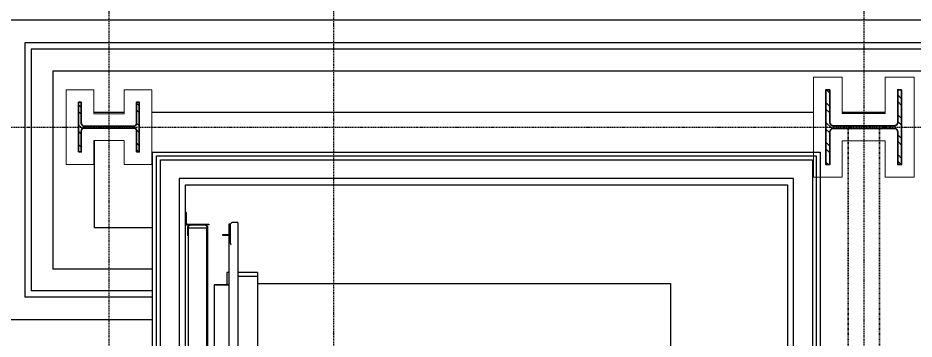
# Model space of a CAD drawing. Header units: inches. Extents: x -24247 to 247, y -491 to 2341.
# Drawn here: x -1819.6 to -1675.9, y 571 to 622.5 of the extents above; entities that cross this region are included whole.
import ezdxf

# ---------------------------------------------------------------- set-up
doc = ezdxf.new("R2010")
doc.units = ezdxf.units.IN
doc.header["$LTSCALE"] = 0.3
doc.header["$MEASUREMENT"] = 0
doc.linetypes.add('CENTER2', pattern=[1.125, 0.75, -0.125, 0.125, -0.125])
doc.linetypes.add('HIDDEN2', pattern=[0.1875, 0.125, -0.0625])
for name, color, linetype, lineweight in [('A-Detl-Hatch', 1, 'Continuous', 18), ('A-Detl-Wide', 2, 'Continuous', 35), ('S-Detl-Hatch', 1, 'Continuous', 18), ('S-Detl-Wide', 3, 'Continuous', 35)]:
    doc.layers.add(name, color=color, linetype=linetype, lineweight=lineweight)
for name, color, linetype in [('A-Flor-Evtr', 7, 'Continuous'), ('A-Grid(SmallScale)', 11, 'CENTER2'), ('A-Wall-Full', 7, 'Continuous'), ('A-Wall-Hatch', 15, 'Continuous'), ('A-Wall-Hatch Interior', 15, 'Continuous'), ('S-Wall-CMU', 7, 'Continuous')]:
    doc.layers.add(name, color=color, linetype=linetype)

# ---------------------------------------------------------------- blocks, each defined once
blk = doc.blocks.new('*U19')
at = {"layer": 'A-Detl-Hatch'}
h = blk.add_hatch(dxfattribs=at)
h.set_pattern_fill('ANSI32', color=256, scale=6, style=0)
h.set_pattern_definition([(45, (0, -4.865), (-1.591, 1.591), []), (45, (1.0607, -4.865), (-1.591, 1.591), [])])
edge = h.paths.add_edge_path()
edge.add_line((3.98, -9.73), (3.98, -9.295))
edge.add_line((3.98, -9.295), (0.645, -9.295))
edge.add_arc((0.645, -8.795), 0.5, 180, 270, ccw=False)
edge.add_line((0.145, -8.795), (0.145, -0.935))
edge.add_arc((0.645, -0.935), 0.5, 90, 180, ccw=False)
edge.add_line((0.645, -0.435), (3.98, -0.435))
edge.add_line((3.98, -0.435), (3.98, 0))
edge.add_line((3.98, 0), (-3.98, 0))
edge.add_line((-3.98, 0), (-3.98, -0.435))
edge.add_line((-3.98, -0.435), (-0.645, -0.435))
edge.add_arc((-0.645, -0.935), 0.5, 0, 90, ccw=False)
edge.add_line((-0.145, -0.935), (-0.145, -8.795))
edge.add_arc((-0.645, -8.795), 0.5, -90, 0, ccw=False)
edge.add_line((-0.645, -9.295), (-3.98, -9.295))
edge.add_line((-3.98, -9.295), (-3.98, -9.73))
edge.add_line((-3.98, -9.73), (3.98, -9.73))
at = {"color": 0, "linetype": 'ByBlock'}
blk.add_lwpolyline([(3.98, -9.73), (3.98, -9.295), (0.645, -9.295, -0.4142136), (0.145, -8.795), (0.145, -0.935, -0.4142136), (0.645, -0.435), (3.98, -0.435), (3.98, 0), (-3.98, 0), (-3.98, -0.435), (-0.645, -0.435, -0.4142136), (-0.145, -0.935), (-0.145, -8.795, -0.4142136), (-0.645, -9.295), (-3.98, -9.295), (-3.98, -9.73)], format="xyb", close=True, dxfattribs=at)
blk = doc.blocks.new('W10X33')
at = {"layer": 'S-Detl-Hatch'}
blk.add_lwpolyline([(13773.78, -7310.28), (13773.78, -7305.84), (13769.95, -7305.84), (13769.95, -7300.98), (13773.78, -7300.98), (13773.78, -7296.55), (13761.82, -7296.55), (13761.82, -7300.98), (13765.66, -7300.98), (13765.66, -7305.84), (13761.82, -7305.84), (13761.82, -7310.28)], close=True, dxfattribs=at)
at = {"layer": 'A-Detl-Wide'}
blk.add_blockref('*U19', (13767.8, -7298.55), dxfattribs=at)
blk = doc.blocks.new('*U20')
at = {"layer": 'A-Detl-Hatch'}
h = blk.add_hatch(dxfattribs=at)
h.set_pattern_fill('ANSI32', color=256, scale=6, style=0)
h.set_pattern_definition([(45, (0, -6.06), (-1.591, 1.591), []), (45, (1.0607, -6.06), (-1.591, 1.591), [])])
edge = h.paths.add_edge_path()
edge.add_line((6, -12.12), (6, -11.515))
edge.add_line((6, -11.515), (0.795, -11.515))
edge.add_arc((0.795, -10.915), 0.6, 180, 270, ccw=False)
edge.add_line((0.195, -10.915), (0.195, -1.205))
edge.add_arc((0.795, -1.205), 0.6, 90, 180, ccw=False)
edge.add_line((0.795, -0.605), (6, -0.605))
edge.add_line((6, -0.605), (6, 0))
edge.add_line((6, 0), (-6, 0))
edge.add_line((-6, 0), (-6, -0.605))
edge.add_line((-6, -0.605), (-0.795, -0.605))
edge.add_arc((-0.795, -1.205), 0.6, 0, 90, ccw=False)
edge.add_line((-0.195, -1.205), (-0.195, -10.915))
edge.add_arc((-0.795, -10.915), 0.6, 270, 360, ccw=False)
edge.add_line((-0.795, -11.515), (-6, -11.515))
edge.add_line((-6, -11.515), (-6, -12.12))
edge.add_line((-6, -12.12), (6, -12.12))
at = {"color": 0, "linetype": 'ByBlock'}
blk.add_lwpolyline([(6, -12.12), (6, -11.515), (0.795, -11.515, -0.4142136), (0.195, -10.915), (0.195, -1.205, -0.4142136), (0.795, -0.605), (6, -0.605), (6, 0), (-6, 0), (-6, -0.605), (-0.795, -0.605, -0.4142136), (-0.195, -1.205), (-0.195, -10.915, -0.4142136), (-0.795, -11.515), (-6, -11.515), (-6, -12.12)], format="xyb", close=True, dxfattribs=at)
blk = doc.blocks.new('W12X65')
at = {"layer": 'S-Detl-Hatch'}
blk.add_lwpolyline([(13860.59, -7310.28), (13860.59, -7305.67), (13854.79, -7305.67), (13854.79, -7298.76), (13860.59, -7298.76), (13860.59, -7294.16), (13844.59, -7294.16), (13844.59, -7298.76), (13850.4, -7298.76), (13850.4, -7305.67), (13844.59, -7305.67), (13844.59, -7310.28)], close=True, dxfattribs=at)
at = {"layer": 'A-Detl-Wide'}
blk.add_blockref('*U20', (13852.59, -7296.16), dxfattribs=at)

msp = doc.modelspace()

# ---------------------------------------------------------------- linework, layer by layer
at = {"layer": 'A-Flor-Evtr'}
for p, q in [((-1792.63, 591.31), (-1792.75, 591.31)), ((-1792.63, 591.31), (-1792.63, 589.66)), ((-1792.44, 589.46), (-1789.01, 589.46)), ((-1789.01, 589.34), (-1792.44, 589.34)), ((-1792.34, 587.57), (-1792.34, 589.07)), ((-1792.26, 567.14), (-1792.26, 589.07)), ((-1789.5, 589.27), (-1792.06, 589.27)), ((-1789.57, 589.34), (-1789.57, 589.27)), ((-1789.5, 589.27), (-1789.5, 589.34)), ((-1789.31, 589.07), (-1789.31, 588.83)), ((-1789.31, 589.07), (-1789.23, 589.07)), ((-1789.23, 589.07), (-1789.23, 567.14)), ((-1789.01, 589.46), (-1789.01, 589.34)), ((-1785.72, 567.14), (-1785.72, 589.53)), ((-1785.72, 589.53), (-1785.5, 589.53)), ((-1785.31, 589.72), (-1785.54, 589.49)), ((-1785.54, 586.36), (-1785.54, 589.49)), ((-1784.36, 589.72), (-1785.31, 589.72)), ((-1784.36, 589.72), (-1784.36, 499.01)), ((-1792.34, 587.57), (-1792.26, 587.57)), ((-1789.32, 588.83), (-1792.26, 588.83)), ((-1789.32, 567.14), (-1789.32, 588.83)), ((-1789.23, 588.83), (-1789.32, 588.83)), ((-1786.79, 587.79), (-1786.79, 587.68)), ((-1786.79, 587.79), (-1785.72, 587.79)), ((-1786.79, 587.68), (-1785.72, 587.68)), ((-1785.54, 586.36), (-1785.42, 586.24)), ((-1785.42, 586.24), (-1785.54, 586.12)), ((-1786.12, 581.71), (-1786.12, 579.73)), ((-1785.72, 581.71), (-1786.12, 581.71)), ((-1781.2, 581.71), (-1784.36, 581.71)), ((-1781.2, 581.07), (-1784.36, 581.07)), ((-1781.2, 581.71), (-1781.2, 544.61)), ((-1788.14, 579.72), (-1788.14, 567.14)), ((-1785.72, 579.72), (-1788.14, 579.72)), ((-1787.92, 579.72), (-1787.92, 579.73)), ((-1787.92, 579.73), (-1785.72, 579.73)), ((-1781.2, 579.95), (-1715, 579.95)), ((-1715, 579.95), (-1715, 501.21))]:
    msp.add_line(p, q, dxfattribs=at)
for centre, radius, start, end in [((-1792.44, 589.66), 0.315, 180, 270), ((-1792.44, 589.66), 0.197, 180, 270), ((-1792.06, 589.07), 0.276, 90, 180), ((-1792.06, 589.07), 0.197, 90, 180), ((-1789.5, 589.07), 0.276, 0, 90), ((-1789.5, 589.07), 0.197, 0, 90)]:
    msp.add_arc(centre, radius, start, end, dxfattribs=at)
at = {"layer": 'A-Grid(SmallScale)'}
for p, q in [((-1805, 1771.74), (-1805, -107.53)), ((-1684, 1771.74), (-1684, -107.53)), ((-1769, 1753.38), (-1769, -107.53)), ((-3580, 605), (228, 605))]:
    msp.add_line(p, q, dxfattribs=at)
at = {"layer": 'A-Wall-Full'}
for p, q in [((-1792.75, 547.75), (-1792.75, 595.75)), ((-1792.75, 595.75), (-1696.25, 595.75)), ((-1696.25, 595.75), (-1696.25, 491.75))]:
    msp.add_line(p, q, dxfattribs=at)
msp.add_lwpolyline([(-1798, 547.75), (-1798, 601), (-1691, 601), (-1691, 382.5), (-1798, 382.5), (-1798, 435.75)], dxfattribs=at)
at = {"layer": 'A-Wall-Hatch'}
for p, q in [((-1549.75, 618.5), (-1818.5, 618.5)), ((-1818.5, 618.5), (-1818.5, 577.75)), ((-1550.75, 617.5), (-1817.5, 617.5)), ((-1817.5, 617.5), (-1817.5, 578.75)), ((-1814, 614), (-1814, 582.25)), ((-1814, 614), (-1611, 614)), ((-1798, 582.25), (-1814, 582.25)), ((-1798, 577.75), (-1818.5, 577.75)), ((-1798, 578.75), (-1817.5, 578.75))]:
    msp.add_line(p, q, dxfattribs=at)
at = {"layer": 'A-Wall-Hatch Interior'}
for p, q in [((-1797.38, 548.38), (-1797.38, 600.38)), ((-1797.38, 600.38), (-1691.63, 600.38)), ((-1691.63, 600.38), (-1691.63, 383.13)), ((-1695.25, 596.75), (-1793.75, 596.75)), ((-1793.75, 596.75), (-1793.75, 548.38)), ((-1695.25, 386.75), (-1695.25, 596.75))]:
    msp.add_line(p, q, dxfattribs=at)
msp.add_lwpolyline([(-1793.75, 549), (-1796.75, 549), (-1796.75, 599.75), (-1692.25, 599.75), (-1692.25, 383.75), (-1796.75, 383.75), (-1796.75, 434.5), (-1793.75, 434.5)], dxfattribs=at)
at = {"layer": 'S-Detl-Wide', "linetype": 'HIDDEN2'}
for p, q in [((-1686.5, 604.81), (-1686.5, 378.2)), ((-1681.5, 604.81), (-1681.5, 378.2))]:
    msp.add_line(p, q, dxfattribs=at)
at = {"layer": 'S-Wall-CMU'}
for p, q in [((-1546.13, 622.13), (-1822.13, 622.13)), ((-1807.43, 607.38), (-1802.57, 607.38)), ((-1798.14, 607.38), (-1692.06, 607.38)), ((-1687.46, 607.38), (-1680.55, 607.38)), ((-1807.38, 602.86), (-1807.38, 588.88)), ((-1798, 588.88), (-1807.38, 588.88)), ((-1798, 574.13), (-1822.13, 574.13))]:
    msp.add_line(p, q, dxfattribs=at)

# ---------------------------------------------------------------- block references
for name, p, rotation in [('W12X65', (-8986.22, -13247.59), 90), ('W10X33', (5498.41, 14372.8), 270)]:
    msp.add_blockref(name, p, dxfattribs=dict(rotation=rotation))

doc.saveas('drawing.dxf')
